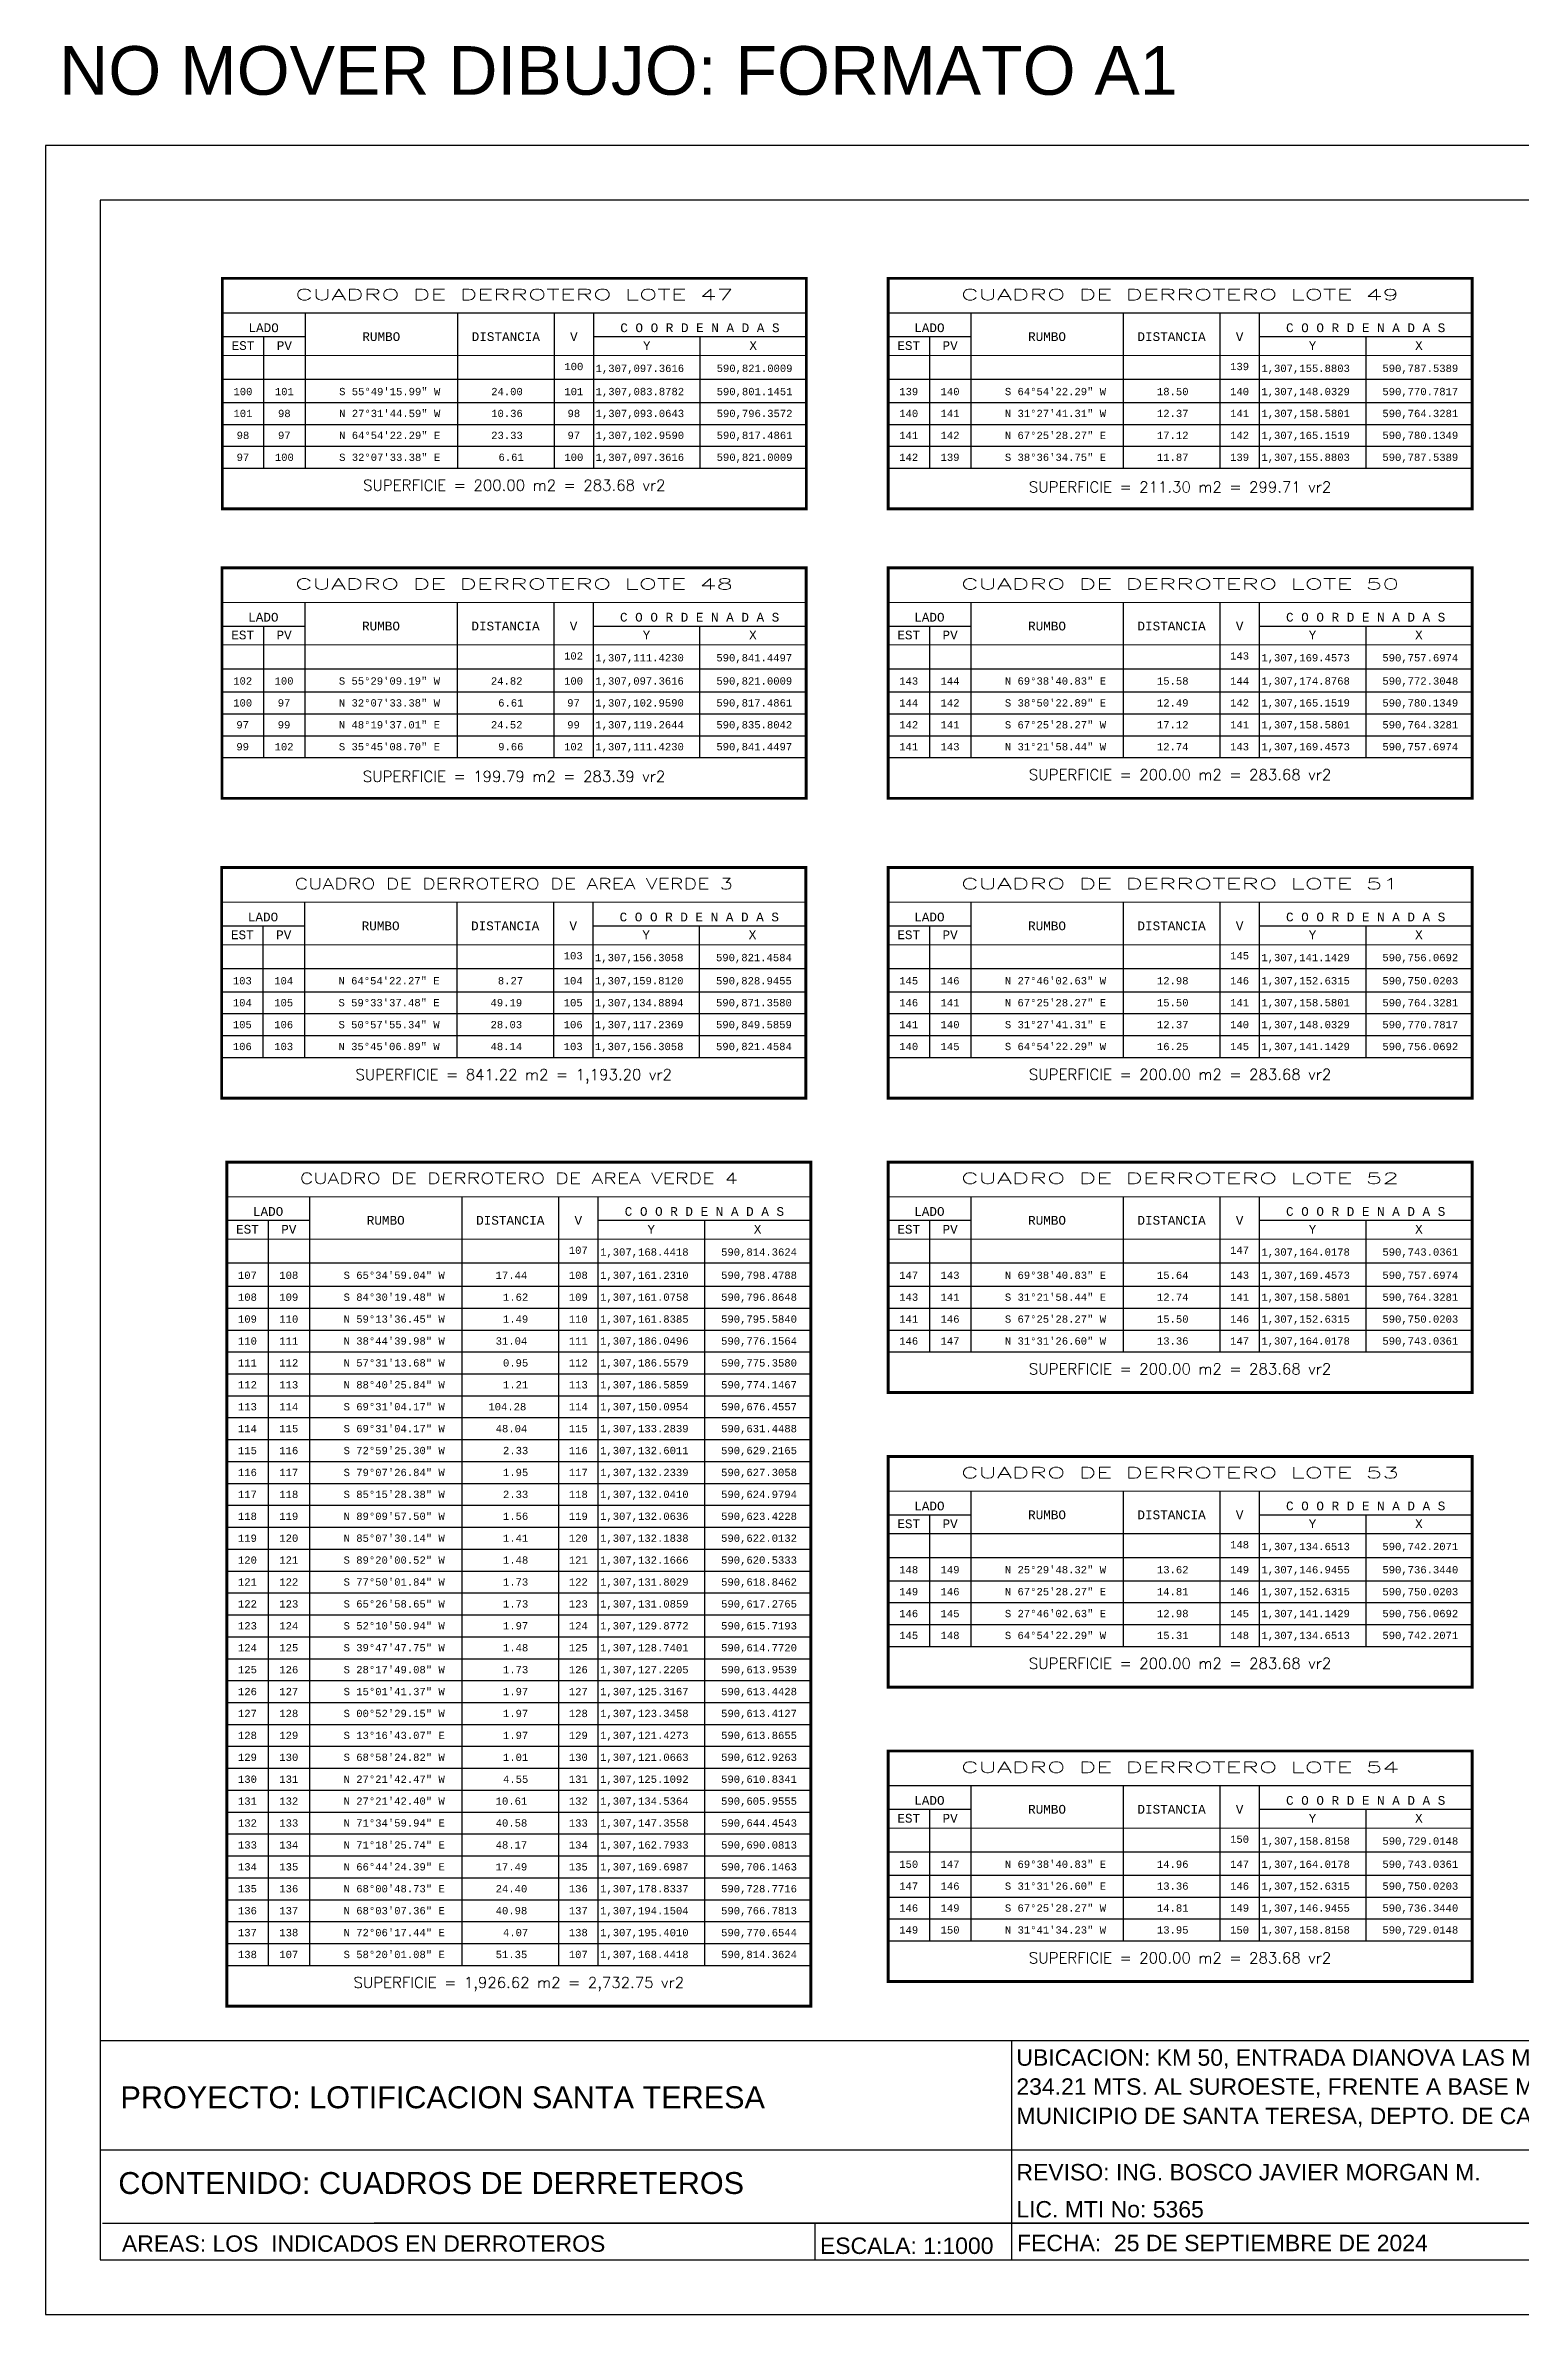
# Model space of a CAD drawing. Header units: millimetres. Extents: x 590482 to 595025, y 1306677 to 1308289.
# Drawn here: x 593247 to 593651, y 1306811 to 1307433 of the extents above; entities that cross this region are included whole.
import ezdxf
from ezdxf.enums import TextEntityAlignment as Align

# ---------------------------------------------------------------- set-up
doc = ezdxf.new("R2010")
doc.units = ezdxf.units.MM
for name, color, linetype in [('CAJETIN', 5, 'Continuous'), ('CIRCULO', 1, 'Continuous'), ('CVL_CUADCON', 1, 'Continuous'), ('CVL_CUADCON_LIN', 8, 'Continuous'), ('CVL_CUADCON_TIT', 1, 'Continuous'), ('CVL_CUADCON_TX', 2, 'Continuous'), ('poligono', 4, 'Continuous'), ('TEXTO 3', 2, 'Continuous')]:
    doc.layers.add(name, color=color, linetype=linetype)
doc.styles.add('HUECA1', font='hueca1.shx')
doc.styles.add('MONOTXT4', font='monotxt4.shx')
doc.styles.add('ROTULOS PI', font='arial.ttf', dxfattribs={"height": 3.5})

msp = doc.modelspace()

# ---------------------------------------------------------------- linework, layer by layer
msp.add_lwpolyline([(594087.613, 1307405.493), (593246.613, 1307405.493), (593246.613, 1306811.493), (594087.613, 1306811.493)], close=True)
at = {"layer": 'CAJETIN'}
msp.add_lwpolyline([(594072.613, 1307390.493), (593261.613, 1307390.493), (593261.613, 1306826.493), (594072.613, 1306826.493)], close=True, dxfattribs=at)
at = {"layer": 'CIRCULO'}
for p, q in [((593511.18, 1306856.493), (593261.613, 1306856.493)), ((593696.129, 1306856.493), (593511.18, 1306856.493)), ((593262.221, 1306836.493), (593718.902, 1306836.493)), ((593718.902, 1306836.493), (593336.678, 1306836.493)), ((593457.364, 1306836.493), (593457.364, 1306826.493))]:
    msp.add_line(p, q, dxfattribs=at)
at = {"layer": 'CVL_CUADCON', "color": 1, "linetype": 'Continuous', "const_width": 0.8, "flags": 128}
for points in [[(593295.061, 1307369.112), (593455.007, 1307369.112), (593455.007, 1307305.978), (593295.061, 1307305.978)], [(593477.378, 1307369.112), (593637.324, 1307369.112), (593637.324, 1307305.978), (593477.378, 1307305.978)], [(593294.983, 1307289.852), (593454.929, 1307289.852), (593454.929, 1307226.718), (593294.983, 1307226.718)], [(593477.378, 1307289.852), (593637.324, 1307289.852), (593637.324, 1307226.718), (593477.378, 1307226.718)], [(593294.885, 1307207.757), (593454.831, 1307207.757), (593454.831, 1307144.623), (593294.885, 1307144.623)], [(593477.378, 1307207.757), (593637.324, 1307207.757), (593637.324, 1307144.623), (593477.378, 1307144.623)], [(593296.285, 1307127.116), (593456.231, 1307127.116), (593456.231, 1306895.982), (593296.285, 1306895.982)], [(593477.378, 1307127.116), (593637.324, 1307127.116), (593637.324, 1307063.982), (593477.378, 1307063.982)], [(593477.378, 1307046.476), (593637.324, 1307046.476), (593637.324, 1306983.342), (593477.378, 1306983.342)], [(593477.378, 1306965.835), (593637.324, 1306965.835), (593637.324, 1306902.701), (593477.378, 1306902.701)]]:
    msp.add_lwpolyline(points, close=True, dxfattribs=at)
at = {"layer": 'CVL_CUADCON', "color": 1, "linetype": 'Continuous', "const_width": 0.3, "flags": 128}
for points in [[(593295.061, 1307359.614), (593455.007, 1307359.614)], [(593477.378, 1307359.614), (593637.324, 1307359.614)], [(593295.061, 1307347.978), (593455.007, 1307347.978)], [(593477.378, 1307347.978), (593637.324, 1307347.978)], [(593295.061, 1307317.112), (593455.007, 1307317.112)], [(593477.378, 1307317.112), (593637.324, 1307317.112)], [(593294.983, 1307280.354), (593454.929, 1307280.354)], [(593477.378, 1307280.354), (593637.324, 1307280.354)], [(593294.983, 1307268.718), (593454.929, 1307268.718)], [(593477.378, 1307268.718), (593637.324, 1307268.718)], [(593294.983, 1307237.852), (593454.929, 1307237.852)], [(593477.378, 1307237.852), (593637.324, 1307237.852)], [(593294.885, 1307198.259), (593454.831, 1307198.259)], [(593477.378, 1307198.259), (593637.324, 1307198.259)], [(593294.885, 1307186.623), (593454.831, 1307186.623)], [(593477.378, 1307186.623), (593637.324, 1307186.623)], [(593294.885, 1307155.757), (593454.831, 1307155.757)], [(593477.378, 1307155.757), (593637.324, 1307155.757)], [(593296.285, 1307117.618), (593456.231, 1307117.618)], [(593477.378, 1307117.618), (593637.324, 1307117.618)], [(593296.285, 1307105.982), (593456.231, 1307105.982)], [(593477.378, 1307105.982), (593637.324, 1307105.982)], [(593477.378, 1307075.116), (593637.324, 1307075.116)], [(593477.378, 1307036.978), (593637.324, 1307036.978)], [(593477.378, 1307025.342), (593637.324, 1307025.342)], [(593477.378, 1306994.476), (593637.324, 1306994.476)], [(593477.378, 1306956.337), (593637.324, 1306956.337)], [(593477.378, 1306944.701), (593637.324, 1306944.701)], [(593477.378, 1306913.835), (593637.324, 1306913.835)], [(593296.285, 1306907.116), (593456.231, 1306907.116)]]:
    msp.add_lwpolyline(points, dxfattribs=at)
at = {"layer": 'CVL_CUADCON_LIN', "color": 8, "linetype": 'Continuous'}
for p, q in [((593317.719, 1307359.614), (593317.719, 1307317.112)), ((593359.461, 1307359.614), (593359.461, 1307317.112)), ((593385.947, 1307359.614), (593385.947, 1307317.112)), ((593396.719, 1307359.614), (593396.719, 1307317.112)), ((593500.036, 1307359.614), (593500.036, 1307317.112)), ((593541.778, 1307359.614), (593541.778, 1307317.112)), ((593568.264, 1307359.614), (593568.264, 1307317.112)), ((593579.036, 1307359.614), (593579.036, 1307317.112)), ((593295.061, 1307353.158), (593317.719, 1307353.158)), ((593306.381, 1307353.158), (593306.381, 1307317.112)), ((593396.719, 1307353.158), (593455.007, 1307353.158)), ((593425.863, 1307353.158), (593425.863, 1307317.112)), ((593477.378, 1307353.158), (593500.036, 1307353.158)), ((593488.698, 1307353.158), (593488.698, 1307317.112)), ((593579.036, 1307353.158), (593637.324, 1307353.158)), ((593608.18, 1307353.158), (593608.18, 1307317.112)), ((593295.061, 1307341.468), (593455.007, 1307341.468)), ((593477.378, 1307341.468), (593637.324, 1307341.468)), ((593295.061, 1307335.112), (593455.007, 1307335.112)), ((593477.378, 1307335.112), (593637.324, 1307335.112)), ((593295.061, 1307329.112), (593455.007, 1307329.112)), ((593477.378, 1307329.112), (593637.324, 1307329.112)), ((593295.061, 1307323.112), (593455.007, 1307323.112)), ((593477.378, 1307323.112), (593637.324, 1307323.112)), ((593295.061, 1307317.112), (593455.007, 1307317.112)), ((593477.378, 1307317.112), (593637.324, 1307317.112)), ((593317.641, 1307280.354), (593317.641, 1307237.852)), ((593359.383, 1307280.354), (593359.383, 1307237.852)), ((593385.869, 1307280.354), (593385.869, 1307237.852)), ((593396.641, 1307280.354), (593396.641, 1307237.852)), ((593500.036, 1307280.354), (593500.036, 1307237.852)), ((593541.778, 1307280.354), (593541.778, 1307237.852)), ((593568.264, 1307280.354), (593568.264, 1307237.852)), ((593579.036, 1307280.354), (593579.036, 1307237.852)), ((593294.983, 1307273.898), (593317.641, 1307273.898)), ((593306.303, 1307273.898), (593306.303, 1307237.852)), ((593396.641, 1307273.898), (593454.929, 1307273.898)), ((593425.785, 1307273.898), (593425.785, 1307237.852)), ((593477.378, 1307273.898), (593500.036, 1307273.898)), ((593488.698, 1307273.898), (593488.698, 1307237.852)), ((593579.036, 1307273.898), (593637.324, 1307273.898)), ((593608.18, 1307273.898), (593608.18, 1307237.852)), ((593294.983, 1307262.208), (593454.929, 1307262.208)), ((593477.378, 1307262.208), (593637.324, 1307262.208)), ((593294.983, 1307255.852), (593454.929, 1307255.852)), ((593477.378, 1307255.852), (593637.324, 1307255.852)), ((593294.983, 1307249.852), (593454.929, 1307249.852)), ((593477.378, 1307249.852), (593637.324, 1307249.852)), ((593294.983, 1307243.852), (593454.929, 1307243.852)), ((593477.378, 1307243.852), (593637.324, 1307243.852)), ((593294.983, 1307237.852), (593454.929, 1307237.852)), ((593477.378, 1307237.852), (593637.324, 1307237.852)), ((593317.543, 1307198.259), (593317.543, 1307155.757)), ((593359.285, 1307198.259), (593359.285, 1307155.757)), ((593385.771, 1307198.259), (593385.771, 1307155.757)), ((593396.543, 1307198.259), (593396.543, 1307155.757)), ((593500.036, 1307198.259), (593500.036, 1307155.757)), ((593541.778, 1307198.259), (593541.778, 1307155.757)), ((593568.264, 1307198.259), (593568.264, 1307155.757)), ((593579.036, 1307198.259), (593579.036, 1307155.757)), ((593294.885, 1307191.803), (593317.543, 1307191.803)), ((593306.205, 1307191.803), (593306.205, 1307155.757)), ((593396.543, 1307191.803), (593454.831, 1307191.803)), ((593425.687, 1307191.803), (593425.687, 1307155.757)), ((593477.378, 1307191.803), (593500.036, 1307191.803)), ((593488.698, 1307191.803), (593488.698, 1307155.757)), ((593579.036, 1307191.803), (593637.324, 1307191.803)), ((593608.18, 1307191.803), (593608.18, 1307155.757)), ((593294.885, 1307180.113), (593454.831, 1307180.113)), ((593477.378, 1307180.113), (593637.324, 1307180.113)), ((593294.885, 1307173.757), (593454.831, 1307173.757)), ((593477.378, 1307173.757), (593637.324, 1307173.757)), ((593294.885, 1307167.757), (593454.831, 1307167.757)), ((593477.378, 1307167.757), (593637.324, 1307167.757)), ((593294.885, 1307161.757), (593454.831, 1307161.757)), ((593477.378, 1307161.757), (593637.324, 1307161.757)), ((593294.885, 1307155.757), (593454.831, 1307155.757)), ((593477.378, 1307155.757), (593637.324, 1307155.757)), ((593318.943, 1307117.618), (593318.943, 1306907.116)), ((593360.685, 1307117.618), (593360.685, 1306907.116)), ((593387.171, 1307117.618), (593387.171, 1306907.116)), ((593397.943, 1307117.618), (593397.943, 1306907.116)), ((593500.036, 1307117.618), (593500.036, 1307075.116)), ((593541.778, 1307117.618), (593541.778, 1307075.116)), ((593568.264, 1307117.618), (593568.264, 1307075.116)), ((593579.036, 1307117.618), (593579.036, 1307075.116)), ((593296.285, 1307111.162), (593318.943, 1307111.162)), ((593307.605, 1307111.162), (593307.605, 1306907.116)), ((593397.943, 1307111.162), (593456.231, 1307111.162)), ((593427.087, 1307111.162), (593427.087, 1306907.116)), ((593477.378, 1307111.162), (593500.036, 1307111.162)), ((593488.698, 1307111.162), (593488.698, 1307075.116)), ((593579.036, 1307111.162), (593637.324, 1307111.162)), ((593608.18, 1307111.162), (593608.18, 1307075.116)), ((593296.285, 1307099.472), (593456.231, 1307099.472)), ((593477.378, 1307099.472), (593637.324, 1307099.472)), ((593296.285, 1307093.116), (593456.231, 1307093.116)), ((593477.378, 1307093.116), (593637.324, 1307093.116)), ((593296.285, 1307087.116), (593456.231, 1307087.116)), ((593477.378, 1307087.116), (593637.324, 1307087.116)), ((593296.285, 1307081.116), (593456.231, 1307081.116)), ((593477.378, 1307081.116), (593637.324, 1307081.116)), ((593296.285, 1307075.116), (593456.231, 1307075.116)), ((593477.378, 1307075.116), (593637.324, 1307075.116)), ((593296.285, 1307069.116), (593456.231, 1307069.116)), ((593296.285, 1307063.116), (593456.231, 1307063.116)), ((593296.285, 1307057.116), (593456.231, 1307057.116)), ((593296.285, 1307051.116), (593456.231, 1307051.116)), ((593296.285, 1307045.116), (593456.231, 1307045.116)), ((593296.285, 1307039.116), (593456.231, 1307039.116)), ((593296.285, 1307033.116), (593456.231, 1307033.116)), ((593500.036, 1307036.978), (593500.036, 1306994.476)), ((593541.778, 1307036.978), (593541.778, 1306994.476)), ((593568.264, 1307036.978), (593568.264, 1306994.476)), ((593579.036, 1307036.978), (593579.036, 1306994.476)), ((593296.285, 1307027.116), (593456.231, 1307027.116)), ((593477.378, 1307030.522), (593500.036, 1307030.522)), ((593488.698, 1307030.522), (593488.698, 1306994.476)), ((593579.036, 1307030.522), (593637.324, 1307030.522)), ((593608.18, 1307030.522), (593608.18, 1306994.476)), ((593296.285, 1307021.116), (593456.231, 1307021.116)), ((593296.285, 1307015.116), (593456.231, 1307015.116)), ((593477.378, 1307018.832), (593637.324, 1307018.832)), ((593296.285, 1307009.116), (593456.231, 1307009.116)), ((593477.378, 1307012.476), (593637.324, 1307012.476)), ((593296.285, 1307003.116), (593456.231, 1307003.116)), ((593477.378, 1307006.476), (593637.324, 1307006.476)), ((593296.285, 1306997.116), (593456.231, 1306997.116)), ((593477.378, 1307000.476), (593637.324, 1307000.476)), ((593296.285, 1306991.116), (593456.231, 1306991.116)), ((593477.378, 1306994.476), (593637.324, 1306994.476)), ((593296.285, 1306985.116), (593456.231, 1306985.116)), ((593296.285, 1306979.116), (593456.231, 1306979.116)), ((593296.285, 1306973.116), (593456.231, 1306973.116)), ((593296.285, 1306967.116), (593456.231, 1306967.116)), ((593296.285, 1306961.116), (593456.231, 1306961.116)), ((593296.285, 1306955.116), (593456.231, 1306955.116)), ((593500.036, 1306956.337), (593500.036, 1306913.835)), ((593541.778, 1306956.337), (593541.778, 1306913.835)), ((593568.264, 1306956.337), (593568.264, 1306913.835)), ((593579.036, 1306956.337), (593579.036, 1306913.835)), ((593296.285, 1306949.116), (593456.231, 1306949.116)), ((593477.378, 1306949.881), (593500.036, 1306949.881)), ((593488.698, 1306949.881), (593488.698, 1306913.835)), ((593579.036, 1306949.881), (593637.324, 1306949.881)), ((593608.18, 1306949.881), (593608.18, 1306913.835)), ((593296.285, 1306943.116), (593456.231, 1306943.116)), ((593296.285, 1306937.116), (593456.231, 1306937.116)), ((593477.378, 1306938.191), (593637.324, 1306938.191)), ((593296.285, 1306931.116), (593456.231, 1306931.116)), ((593477.378, 1306931.835), (593637.324, 1306931.835)), ((593296.285, 1306925.116), (593456.231, 1306925.116)), ((593477.378, 1306925.835), (593637.324, 1306925.835)), ((593296.285, 1306919.116), (593456.231, 1306919.116)), ((593477.378, 1306919.835), (593637.324, 1306919.835)), ((593296.285, 1306913.116), (593456.231, 1306913.116)), ((593477.378, 1306913.835), (593637.324, 1306913.835)), ((593296.285, 1306907.116), (593456.231, 1306907.116))]:
    msp.add_line(p, q, dxfattribs=at)
at = {"layer": 'poligono'}
for p, q in [((593828.647, 1306886.493), (593261.613, 1306886.493)), ((593511.18, 1306886.493), (593511.18, 1306826.493))]:
    msp.add_line(p, q, dxfattribs=at)

# ---------------------------------------------------------------- texts
at = {"style": 'ROTULOS PI'}
msp.add_text('NO MOVER DIBUJO: FORMATO A1', height=13.33333, dxfattribs=at).set_placement((593250.391, 1307419.373))
at = {"layer": 'CVL_CUADCON_TIT', "color": 1, "style": 'HUECA1'}
for s, width, p, p2 in [('CUADRO DE DERROTERO LOTE 47', 1.458033, (593315.061, 1307363.172), (593435.007, 1307363.172)), ('CUADRO DE DERROTERO LOTE 49', 1.460077, (593497.378, 1307363.172), (593617.324, 1307363.172)), ('CUADRO DE DERROTERO LOTE 48', 1.456204, (593314.983, 1307283.912), (593434.929, 1307283.912)), ('CUADRO DE DERROTERO LOTE 50', 1.453559, (593497.378, 1307283.912), (593617.324, 1307283.912)), ('CUADRO DE DERROTERO DE AREA VERDE 3', 1.134728, (593314.885, 1307201.817), (593434.831, 1307201.817)), ('CUADRO DE DERROTERO LOTE 51', 1.486838, (593497.378, 1307201.817), (593617.324, 1307201.817)), ('CUADRO DE DERROTERO DE AREA VERDE 4', 1.132735, (593316.285, 1307121.176), (593436.231, 1307121.176)), ('CUADRO DE DERROTERO LOTE 52', 1.461643, (593497.378, 1307121.176), (593617.324, 1307121.176)), ('CUADRO DE DERROTERO LOTE 53', 1.463009, (593497.378, 1307040.536), (593617.324, 1307040.536)), ('CUADRO DE DERROTERO LOTE 54', 1.459697, (593497.378, 1306959.895), (593617.324, 1306959.895))]:
    msp.add_text(s, height=3, dxfattribs=dict(at, width=width)).set_placement(p, p2, align=Align.FIT)
at = {"layer": 'CVL_CUADCON_TIT', "color": 1, "style": 'MONOTXT4'}
for s, p in [('LADO', (593306.381, 1307354.376)), ('C O O R D E N A D A S', (593425.861, 1307354.376)), ('LADO', (593488.698, 1307354.376)), ('C O O R D E N A D A S', (593608.178, 1307354.376)), ('EST', (593300.721, 1307349.504)), ('PV', (593312.061, 1307349.504)), ('Y', (593411.301, 1307349.504)), ('X', (593440.441, 1307349.504)), ('EST', (593483.038, 1307349.504)), ('PV', (593494.378, 1307349.504)), ('Y', (593593.618, 1307349.504)), ('X', (593622.758, 1307349.504)), ('LADO', (593306.303, 1307275.116)), ('C O O R D E N A D A S', (593425.783, 1307275.116)), ('LADO', (593488.698, 1307275.116)), ('C O O R D E N A D A S', (593608.178, 1307275.116)), ('EST', (593300.643, 1307270.244)), ('PV', (593311.983, 1307270.244)), ('Y', (593411.223, 1307270.244)), ('X', (593440.363, 1307270.244)), ('EST', (593483.038, 1307270.244)), ('PV', (593494.378, 1307270.244)), ('Y', (593593.618, 1307270.244)), ('X', (593622.758, 1307270.244)), ('LADO', (593306.205, 1307193.021)), ('C O O R D E N A D A S', (593425.685, 1307193.021)), ('LADO', (593488.698, 1307193.021)), ('C O O R D E N A D A S', (593608.178, 1307193.021)), ('EST', (593300.545, 1307188.149)), ('PV', (593311.885, 1307188.149)), ('Y', (593411.125, 1307188.149)), ('X', (593440.265, 1307188.149)), ('EST', (593483.038, 1307188.149)), ('PV', (593494.378, 1307188.149)), ('Y', (593593.618, 1307188.149)), ('X', (593622.758, 1307188.149)), ('LADO', (593307.605, 1307112.38)), ('C O O R D E N A D A S', (593427.085, 1307112.38)), ('LADO', (593488.698, 1307112.38)), ('C O O R D E N A D A S', (593608.178, 1307112.38)), ('EST', (593301.945, 1307107.508)), ('PV', (593313.285, 1307107.508)), ('Y', (593412.525, 1307107.508)), ('X', (593441.665, 1307107.508)), ('EST', (593483.038, 1307107.508)), ('PV', (593494.378, 1307107.508)), ('Y', (593593.618, 1307107.508)), ('X', (593622.758, 1307107.508)), ('LADO', (593488.698, 1307031.74)), ('C O O R D E N A D A S', (593608.178, 1307031.74)), ('EST', (593483.038, 1307026.868)), ('PV', (593494.378, 1307026.868)), ('Y', (593593.618, 1307026.868)), ('X', (593622.758, 1307026.868)), ('LADO', (593488.698, 1306951.099)), ('C O O R D E N A D A S', (593608.178, 1306951.099)), ('EST', (593483.038, 1306946.227)), ('PV', (593494.378, 1306946.227)), ('Y', (593593.618, 1306946.227)), ('X', (593622.758, 1306946.227))]:
    msp.add_text(s, height=2.4, dxfattribs=at).set_placement(p, align=Align.CENTER)
at = {"layer": 'CVL_CUADCON_TIT', "color": 1}
for s, height, style, p in [('RUMBO', 2.4, 'MONOTXT4', (593338.601, 1307353.152)), ('DISTANCIA', 2.4, 'MONOTXT4', (593372.701, 1307353.152)), ('V', 2.4, 'MONOTXT4', (593391.341, 1307353.152)), ('RUMBO', 2.4, 'MONOTXT4', (593520.918, 1307353.152)), ('DISTANCIA', 2.4, 'MONOTXT4', (593555.018, 1307353.152)), ('V', 2.4, 'MONOTXT4', (593573.658, 1307353.152)), ('SUPERFICIE = 200.00 m2 = 283.68 vr2', 3, 'HUECA1', (593375.034, 1307312.451)), ('SUPERFICIE = 211.30 m2 = 299.71 vr2', 3, 'HUECA1', (593557.351, 1307311.978)), ('RUMBO', 2.4, 'MONOTXT4', (593338.523, 1307273.892)), ('DISTANCIA', 2.4, 'MONOTXT4', (593372.623, 1307273.892)), ('V', 2.4, 'MONOTXT4', (593391.263, 1307273.892)), ('RUMBO', 2.4, 'MONOTXT4', (593520.918, 1307273.892)), ('DISTANCIA', 2.4, 'MONOTXT4', (593555.018, 1307273.892)), ('V', 2.4, 'MONOTXT4', (593573.658, 1307273.892)), ('SUPERFICIE = 199.79 m2 = 283.39 vr2', 3, 'HUECA1', (593374.956, 1307232.718)), ('SUPERFICIE = 200.00 m2 = 283.68 vr2', 3, 'HUECA1', (593557.351, 1307233.191)), ('RUMBO', 2.4, 'MONOTXT4', (593338.425, 1307191.797)), ('DISTANCIA', 2.4, 'MONOTXT4', (593372.525, 1307191.797)), ('V', 2.4, 'MONOTXT4', (593391.165, 1307191.797)), ('RUMBO', 2.4, 'MONOTXT4', (593520.918, 1307191.797)), ('DISTANCIA', 2.4, 'MONOTXT4', (593555.018, 1307191.797)), ('V', 2.4, 'MONOTXT4', (593573.658, 1307191.797)), ('SUPERFICIE = 841.22 m2 = 1,193.20 vr2', 3, 'HUECA1', (593374.858, 1307150.623)), ('SUPERFICIE = 200.00 m2 = 283.68 vr2', 3, 'HUECA1', (593557.351, 1307151.096)), ('RUMBO', 2.4, 'MONOTXT4', (593339.825, 1307111.156)), ('DISTANCIA', 2.4, 'MONOTXT4', (593373.925, 1307111.156)), ('V', 2.4, 'MONOTXT4', (593392.565, 1307111.156)), ('RUMBO', 2.4, 'MONOTXT4', (593520.918, 1307111.156)), ('DISTANCIA', 2.4, 'MONOTXT4', (593555.018, 1307111.156)), ('V', 2.4, 'MONOTXT4', (593573.658, 1307111.156)), ('SUPERFICIE = 200.00 m2 = 283.68 vr2', 3, 'HUECA1', (593557.351, 1307070.455)), ('RUMBO', 2.4, 'MONOTXT4', (593520.918, 1307030.516)), ('DISTANCIA', 2.4, 'MONOTXT4', (593555.018, 1307030.516)), ('V', 2.4, 'MONOTXT4', (593573.658, 1307030.516)), ('SUPERFICIE = 200.00 m2 = 283.68 vr2', 3, 'HUECA1', (593557.351, 1306989.815)), ('RUMBO', 2.4, 'MONOTXT4', (593520.918, 1306949.875)), ('DISTANCIA', 2.4, 'MONOTXT4', (593555.018, 1306949.875)), ('V', 2.4, 'MONOTXT4', (593573.658, 1306949.875)), ('SUPERFICIE = 200.00 m2 = 283.68 vr2', 3, 'HUECA1', (593557.351, 1306909.174)), ('SUPERFICIE = 1,926.62 m2 = 2,732.75 vr2', 3, 'HUECA1', (593376.258, 1306901.982))]:
    msp.add_text(s, height=height, dxfattribs=dict(at, style=style)).set_placement(p, align=Align.MIDDLE)
at = {"layer": 'CVL_CUADCON_TX', "color": 2, "style": 'MONOTXT4'}
for s, p in [('100', (593391.333, 1307343.968)), ('139', (593573.65, 1307343.968)), ('100', (593300.721, 1307337.112)), ('101', (593312.05, 1307337.112)), ('101', (593391.333, 1307337.112)), ('139', (593483.038, 1307337.112)), ('140', (593494.367, 1307337.112)), ('140', (593573.65, 1307337.112)), ('101', (593300.721, 1307331.112)), ('98', (593312.05, 1307331.112)), ('98', (593391.333, 1307331.112)), ('140', (593483.038, 1307331.112)), ('141', (593494.367, 1307331.112)), ('141', (593573.65, 1307331.112)), ('98', (593300.721, 1307325.112)), ('97', (593312.05, 1307325.112)), ('97', (593391.333, 1307325.112)), ('141', (593483.038, 1307325.112)), ('142', (593494.367, 1307325.112)), ('142', (593573.65, 1307325.112)), ('97', (593300.721, 1307319.112)), ('100', (593312.05, 1307319.112)), ('100', (593391.333, 1307319.112)), ('142', (593483.038, 1307319.112)), ('139', (593494.367, 1307319.112)), ('139', (593573.65, 1307319.112)), ('102', (593391.255, 1307264.708)), ('143', (593573.65, 1307264.708)), ('102', (593300.643, 1307257.852)), ('100', (593311.972, 1307257.852)), ('100', (593391.255, 1307257.852)), ('143', (593483.038, 1307257.852)), ('144', (593494.367, 1307257.852)), ('144', (593573.65, 1307257.852)), ('100', (593300.643, 1307251.852)), ('97', (593311.972, 1307251.852)), ('97', (593391.255, 1307251.852)), ('144', (593483.038, 1307251.852)), ('142', (593494.367, 1307251.852)), ('142', (593573.65, 1307251.852)), ('97', (593300.643, 1307245.852)), ('99', (593311.972, 1307245.852)), ('99', (593391.255, 1307245.852)), ('142', (593483.038, 1307245.852)), ('141', (593494.367, 1307245.852)), ('141', (593573.65, 1307245.852)), ('99', (593300.643, 1307239.852)), ('102', (593311.972, 1307239.852)), ('102', (593391.255, 1307239.852)), ('141', (593483.038, 1307239.852)), ('143', (593494.367, 1307239.852)), ('143', (593573.65, 1307239.852)), ('103', (593391.157, 1307182.613)), ('145', (593573.65, 1307182.613)), ('103', (593300.545, 1307175.757)), ('104', (593311.874, 1307175.757)), ('104', (593391.157, 1307175.757)), ('145', (593483.038, 1307175.757)), ('146', (593494.367, 1307175.757)), ('146', (593573.65, 1307175.757)), ('104', (593300.545, 1307169.757)), ('105', (593311.874, 1307169.757)), ('105', (593391.157, 1307169.757)), ('146', (593483.038, 1307169.757)), ('141', (593494.367, 1307169.757)), ('141', (593573.65, 1307169.757)), ('105', (593300.545, 1307163.757)), ('106', (593311.874, 1307163.757)), ('106', (593391.157, 1307163.757)), ('141', (593483.038, 1307163.757)), ('140', (593494.367, 1307163.757)), ('140', (593573.65, 1307163.757)), ('106', (593300.545, 1307157.757)), ('103', (593311.874, 1307157.757)), ('103', (593391.157, 1307157.757)), ('140', (593483.038, 1307157.757)), ('145', (593494.367, 1307157.757)), ('145', (593573.65, 1307157.757)), ('107', (593392.557, 1307101.972)), ('147', (593573.65, 1307101.972)), ('107', (593301.945, 1307095.116)), ('108', (593313.274, 1307095.116)), ('108', (593392.557, 1307095.116)), ('147', (593483.038, 1307095.116)), ('143', (593494.367, 1307095.116)), ('143', (593573.65, 1307095.116)), ('108', (593301.945, 1307089.116)), ('109', (593313.274, 1307089.116)), ('109', (593392.557, 1307089.116)), ('143', (593483.038, 1307089.116)), ('141', (593494.367, 1307089.116)), ('141', (593573.65, 1307089.116)), ('109', (593301.945, 1307083.116)), ('110', (593313.274, 1307083.116)), ('110', (593392.557, 1307083.116)), ('141', (593483.038, 1307083.116)), ('146', (593494.367, 1307083.116)), ('146', (593573.65, 1307083.116)), ('110', (593301.945, 1307077.116)), ('111', (593313.274, 1307077.116)), ('111', (593392.557, 1307077.116)), ('146', (593483.038, 1307077.116)), ('147', (593494.367, 1307077.116)), ('147', (593573.65, 1307077.116)), ('111', (593301.945, 1307071.116)), ('112', (593313.274, 1307071.116)), ('112', (593392.557, 1307071.116)), ('112', (593301.945, 1307065.116)), ('113', (593313.274, 1307065.116)), ('113', (593392.557, 1307065.116)), ('113', (593301.945, 1307059.116)), ('114', (593313.274, 1307059.116)), ('114', (593392.557, 1307059.116)), ('114', (593301.945, 1307053.116)), ('115', (593313.274, 1307053.116)), ('115', (593392.557, 1307053.116)), ('115', (593301.945, 1307047.116)), ('116', (593313.274, 1307047.116)), ('116', (593392.557, 1307047.116)), ('116', (593301.945, 1307041.116)), ('117', (593313.274, 1307041.116)), ('117', (593392.557, 1307041.116)), ('117', (593301.945, 1307035.116)), ('118', (593313.274, 1307035.116)), ('118', (593392.557, 1307035.116)), ('118', (593301.945, 1307029.116)), ('119', (593313.274, 1307029.116)), ('119', (593392.557, 1307029.116)), ('119', (593301.945, 1307023.116)), ('120', (593313.274, 1307023.116)), ('120', (593392.557, 1307023.116)), ('148', (593573.65, 1307021.332)), ('120', (593301.945, 1307017.116)), ('121', (593313.274, 1307017.116)), ('121', (593392.557, 1307017.116)), ('148', (593483.038, 1307014.476)), ('149', (593494.367, 1307014.476)), ('149', (593573.65, 1307014.476)), ('121', (593301.945, 1307011.116)), ('122', (593313.274, 1307011.116)), ('122', (593392.557, 1307011.116)), ('149', (593483.038, 1307008.476)), ('146', (593494.367, 1307008.476)), ('146', (593573.65, 1307008.476)), ('122', (593301.945, 1307005.116)), ('123', (593313.274, 1307005.116)), ('123', (593392.557, 1307005.116)), ('146', (593483.038, 1307002.476)), ('145', (593494.367, 1307002.476)), ('145', (593573.65, 1307002.476)), ('123', (593301.945, 1306999.116)), ('124', (593313.274, 1306999.116)), ('124', (593392.557, 1306999.116)), ('145', (593483.038, 1306996.476)), ('148', (593494.367, 1306996.476)), ('148', (593573.65, 1306996.476)), ('124', (593301.945, 1306993.116)), ('125', (593313.274, 1306993.116)), ('125', (593392.557, 1306993.116)), ('125', (593301.945, 1306987.116)), ('126', (593313.274, 1306987.116)), ('126', (593392.557, 1306987.116)), ('126', (593301.945, 1306981.116)), ('127', (593301.945, 1306975.116)), ('127', (593313.274, 1306981.116)), ('128', (593313.274, 1306975.116)), ('127', (593392.557, 1306981.116)), ('128', (593392.557, 1306975.116)), ('128', (593301.945, 1306969.116)), ('129', (593313.274, 1306969.116)), ('129', (593392.557, 1306969.116)), ('129', (593301.945, 1306963.116)), ('130', (593313.274, 1306963.116)), ('130', (593392.557, 1306963.116)), ('130', (593301.945, 1306957.116)), ('131', (593313.274, 1306957.116)), ('131', (593392.557, 1306957.116)), ('131', (593301.945, 1306951.116)), ('132', (593313.274, 1306951.116)), ('132', (593392.557, 1306951.116)), ('132', (593301.945, 1306945.116)), ('133', (593313.274, 1306945.116)), ('133', (593392.557, 1306945.116)), ('133', (593301.945, 1306939.116)), ('134', (593313.274, 1306939.116)), ('134', (593392.557, 1306939.116)), ('150', (593573.65, 1306940.691)), ('134', (593301.945, 1306933.116)), ('135', (593313.274, 1306933.116)), ('135', (593392.557, 1306933.116)), ('150', (593483.038, 1306933.835)), ('147', (593494.367, 1306933.835)), ('147', (593573.65, 1306933.835)), ('135', (593301.945, 1306927.116)), ('136', (593313.274, 1306927.116)), ('136', (593392.557, 1306927.116)), ('147', (593483.038, 1306927.835)), ('146', (593494.367, 1306927.835)), ('146', (593573.65, 1306927.835)), ('136', (593301.945, 1306921.116)), ('137', (593313.274, 1306921.116)), ('137', (593392.557, 1306921.116)), ('146', (593483.038, 1306921.835)), ('149', (593494.367, 1306921.835)), ('149', (593573.65, 1306921.835)), ('137', (593301.945, 1306915.116)), ('138', (593313.274, 1306915.116)), ('138', (593392.557, 1306915.116)), ('149', (593483.038, 1306915.835)), ('150', (593494.367, 1306915.835)), ('150', (593573.65, 1306915.835)), ('138', (593301.945, 1306909.116)), ('107', (593313.274, 1306909.116)), ('107', (593392.557, 1306909.116))]:
    msp.add_text(s, height=2, dxfattribs=at).set_placement(p, align=Align.CENTER)
for s, p in [('1,307,097.3616', (593397.301, 1307343.468)), ('590,821.0009', (593430.441, 1307343.468)), ('1,307,155.8803', (593579.618, 1307343.468)), ('590,787.5389', (593612.758, 1307343.468)), ('S 55%%d49\'15.99" W', (593327.061, 1307337.112)), ('24.00', (593368.701, 1307337.112)), ('1,307,083.8782', (593397.301, 1307337.112)), ('590,801.1451', (593430.441, 1307337.112)), ('S 64%%d54\'22.29" W', (593509.378, 1307337.112)), ('18.50', (593551.018, 1307337.112)), ('1,307,148.0329', (593579.618, 1307337.112)), ('590,770.7817', (593612.758, 1307337.112)), ('N 27%%d31\'44.59" W', (593327.061, 1307331.112)), ('10.36', (593368.701, 1307331.112)), ('1,307,093.0643', (593397.301, 1307331.112)), ('590,796.3572', (593430.441, 1307331.112)), ('N 31%%d27\'41.31" W', (593509.378, 1307331.112)), ('12.37', (593551.018, 1307331.112)), ('1,307,158.5801', (593579.618, 1307331.112)), ('590,764.3281', (593612.758, 1307331.112)), ('N 64%%d54\'22.29" E', (593327.061, 1307325.112)), ('23.33', (593368.701, 1307325.112)), ('1,307,102.9590', (593397.301, 1307325.112)), ('590,817.4861', (593430.441, 1307325.112)), ('N 67%%d25\'28.27" E', (593509.378, 1307325.112)), ('17.12', (593551.018, 1307325.112)), ('1,307,165.1519', (593579.618, 1307325.112)), ('590,780.1349', (593612.758, 1307325.112)), ('S 32%%d07\'33.38" E', (593327.061, 1307319.112)), ('6.61', (593370.701, 1307319.112)), ('1,307,097.3616', (593397.301, 1307319.112)), ('590,821.0009', (593430.441, 1307319.112)), ('S 38%%d36\'34.75" E', (593509.378, 1307319.112)), ('11.87', (593551.018, 1307319.112)), ('1,307,155.8803', (593579.618, 1307319.112)), ('590,787.5389', (593612.758, 1307319.112)), ('1,307,111.4230', (593397.223, 1307264.208)), ('590,841.4497', (593430.363, 1307264.208)), ('1,307,169.4573', (593579.618, 1307264.208)), ('590,757.6974', (593612.758, 1307264.208)), ('S 55%%d29\'09.19" W', (593326.983, 1307257.852)), ('24.82', (593368.623, 1307257.852)), ('1,307,097.3616', (593397.223, 1307257.852)), ('590,821.0009', (593430.363, 1307257.852)), ('N 69%%d38\'40.83" E', (593509.378, 1307257.852)), ('15.58', (593551.018, 1307257.852)), ('1,307,174.8768', (593579.618, 1307257.852)), ('590,772.3048', (593612.758, 1307257.852)), ('N 32%%d07\'33.38" W', (593326.983, 1307251.852)), ('6.61', (593370.623, 1307251.852)), ('1,307,102.9590', (593397.223, 1307251.852)), ('590,817.4861', (593430.363, 1307251.852)), ('S 38%%d50\'22.89" E', (593509.378, 1307251.852)), ('12.49', (593551.018, 1307251.852)), ('1,307,165.1519', (593579.618, 1307251.852)), ('590,780.1349', (593612.758, 1307251.852)), ('N 48%%d19\'37.01" E', (593326.983, 1307245.852)), ('24.52', (593368.623, 1307245.852)), ('1,307,119.2644', (593397.223, 1307245.852)), ('590,835.8042', (593430.363, 1307245.852)), ('S 67%%d25\'28.27" W', (593509.378, 1307245.852)), ('17.12', (593551.018, 1307245.852)), ('1,307,158.5801', (593579.618, 1307245.852)), ('590,764.3281', (593612.758, 1307245.852)), ('S 35%%d45\'08.70" E', (593326.983, 1307239.852)), ('9.66', (593370.623, 1307239.852)), ('1,307,111.4230', (593397.223, 1307239.852)), ('590,841.4497', (593430.363, 1307239.852)), ('N 31%%d21\'58.44" W', (593509.378, 1307239.852)), ('12.74', (593551.018, 1307239.852)), ('1,307,169.4573', (593579.618, 1307239.852)), ('590,757.6974', (593612.758, 1307239.852)), ('1,307,156.3058', (593397.125, 1307182.113)), ('590,821.4584', (593430.265, 1307182.113)), ('1,307,141.1429', (593579.618, 1307182.113)), ('590,756.0692', (593612.758, 1307182.113)), ('N 64%%d54\'22.27" E', (593326.885, 1307175.757)), ('8.27', (593370.525, 1307175.757)), ('1,307,159.8120', (593397.125, 1307175.757)), ('590,828.9455', (593430.265, 1307175.757)), ('N 27%%d46\'02.63" W', (593509.378, 1307175.757)), ('12.98', (593551.018, 1307175.757)), ('1,307,152.6315', (593579.618, 1307175.757)), ('590,750.0203', (593612.758, 1307175.757)), ('S 59%%d33\'37.48" E', (593326.885, 1307169.757)), ('49.19', (593368.525, 1307169.757)), ('1,307,134.8894', (593397.125, 1307169.757)), ('590,871.3580', (593430.265, 1307169.757)), ('N 67%%d25\'28.27" E', (593509.378, 1307169.757)), ('15.50', (593551.018, 1307169.757)), ('1,307,158.5801', (593579.618, 1307169.757)), ('590,764.3281', (593612.758, 1307169.757)), ('S 50%%d57\'55.34" W', (593326.885, 1307163.757)), ('28.03', (593368.525, 1307163.757)), ('1,307,117.2369', (593397.125, 1307163.757)), ('590,849.5859', (593430.265, 1307163.757)), ('S 31%%d27\'41.31" E', (593509.378, 1307163.757)), ('12.37', (593551.018, 1307163.757)), ('1,307,148.0329', (593579.618, 1307163.757)), ('590,770.7817', (593612.758, 1307163.757)), ('N 35%%d45\'06.89" W', (593326.885, 1307157.757)), ('48.14', (593368.525, 1307157.757)), ('1,307,156.3058', (593397.125, 1307157.757)), ('590,821.4584', (593430.265, 1307157.757)), ('S 64%%d54\'22.29" W', (593509.378, 1307157.757)), ('16.25', (593551.018, 1307157.757)), ('1,307,141.1429', (593579.618, 1307157.757)), ('590,756.0692', (593612.758, 1307157.757)), ('1,307,168.4418', (593398.525, 1307101.472)), ('590,814.3624', (593431.665, 1307101.472)), ('1,307,164.0178', (593579.618, 1307101.472)), ('590,743.0361', (593612.758, 1307101.472)), ('S 65%%d34\'59.04" W', (593328.285, 1307095.116)), ('17.44', (593369.925, 1307095.116)), ('1,307,161.2310', (593398.525, 1307095.116)), ('590,798.4788', (593431.665, 1307095.116)), ('N 69%%d38\'40.83" E', (593509.378, 1307095.116)), ('15.64', (593551.018, 1307095.116)), ('1,307,169.4573', (593579.618, 1307095.116)), ('590,757.6974', (593612.758, 1307095.116)), ('S 84%%d30\'19.48" W', (593328.285, 1307089.116)), ('1.62', (593371.925, 1307089.116)), ('1,307,161.0758', (593398.525, 1307089.116)), ('590,796.8648', (593431.665, 1307089.116)), ('S 31%%d21\'58.44" E', (593509.378, 1307089.116)), ('12.74', (593551.018, 1307089.116)), ('1,307,158.5801', (593579.618, 1307089.116)), ('590,764.3281', (593612.758, 1307089.116)), ('N 59%%d13\'36.45" W', (593328.285, 1307083.116)), ('1.49', (593371.925, 1307083.116)), ('1,307,161.8385', (593398.525, 1307083.116)), ('590,795.5840', (593431.665, 1307083.116)), ('S 67%%d25\'28.27" W', (593509.378, 1307083.116)), ('15.50', (593551.018, 1307083.116)), ('1,307,152.6315', (593579.618, 1307083.116)), ('590,750.0203', (593612.758, 1307083.116)), ('N 38%%d44\'39.98" W', (593328.285, 1307077.116)), ('31.04', (593369.925, 1307077.116)), ('1,307,186.0496', (593398.525, 1307077.116)), ('590,776.1564', (593431.665, 1307077.116)), ('N 31%%d31\'26.60" W', (593509.378, 1307077.116)), ('13.36', (593551.018, 1307077.116)), ('1,307,164.0178', (593579.618, 1307077.116)), ('590,743.0361', (593612.758, 1307077.116)), ('N 57%%d31\'13.68" W', (593328.285, 1307071.116)), ('0.95', (593371.925, 1307071.116)), ('1,307,186.5579', (593398.525, 1307071.116)), ('590,775.3580', (593431.665, 1307071.116)), ('N 88%%d40\'25.84" W', (593328.285, 1307065.116)), ('1.21', (593371.925, 1307065.116)), ('1,307,186.5859', (593398.525, 1307065.116)), ('590,774.1467', (593431.665, 1307065.116)), ('S 69%%d31\'04.17" W', (593328.285, 1307059.116)), ('104.28', (593367.925, 1307059.116)), ('1,307,150.0954', (593398.525, 1307059.116)), ('590,676.4557', (593431.665, 1307059.116)), ('S 69%%d31\'04.17" W', (593328.285, 1307053.116)), ('48.04', (593369.925, 1307053.116)), ('1,307,133.2839', (593398.525, 1307053.116)), ('590,631.4488', (593431.665, 1307053.116)), ('S 72%%d59\'25.30" W', (593328.285, 1307047.116)), ('2.33', (593371.925, 1307047.116)), ('1,307,132.6011', (593398.525, 1307047.116)), ('590,629.2165', (593431.665, 1307047.116)), ('S 79%%d07\'26.84" W', (593328.285, 1307041.116)), ('1.95', (593371.925, 1307041.116)), ('1,307,132.2339', (593398.525, 1307041.116)), ('590,627.3058', (593431.665, 1307041.116)), ('S 85%%d15\'28.38" W', (593328.285, 1307035.116)), ('2.33', (593371.925, 1307035.116)), ('1,307,132.0410', (593398.525, 1307035.116)), ('590,624.9794', (593431.665, 1307035.116)), ('N 89%%d09\'57.50" W', (593328.285, 1307029.116)), ('1.56', (593371.925, 1307029.116)), ('1,307,132.0636', (593398.525, 1307029.116)), ('590,623.4228', (593431.665, 1307029.116)), ('N 85%%d07\'30.14" W', (593328.285, 1307023.116)), ('1.41', (593371.925, 1307023.116)), ('1,307,132.1838', (593398.525, 1307023.116)), ('590,622.0132', (593431.665, 1307023.116)), ('1,307,134.6513', (593579.618, 1307020.832)), ('590,742.2071', (593612.758, 1307020.832)), ('S 89%%d20\'00.52" W', (593328.285, 1307017.116)), ('1.48', (593371.925, 1307017.116)), ('1,307,132.1666', (593398.525, 1307017.116)), ('590,620.5333', (593431.665, 1307017.116)), ('N 25%%d29\'48.32" W', (593509.378, 1307014.476)), ('13.62', (593551.018, 1307014.476)), ('1,307,146.9455', (593579.618, 1307014.476)), ('590,736.3440', (593612.758, 1307014.476)), ('S 77%%d50\'01.84" W', (593328.285, 1307011.116)), ('1.73', (593371.925, 1307011.116)), ('1,307,131.8029', (593398.525, 1307011.116)), ('590,618.8462', (593431.665, 1307011.116)), ('N 67%%d25\'28.27" E', (593509.378, 1307008.476)), ('14.81', (593551.018, 1307008.476)), ('1,307,152.6315', (593579.618, 1307008.476)), ('590,750.0203', (593612.758, 1307008.476)), ('S 65%%d26\'58.65" W', (593328.285, 1307005.116)), ('1.73', (593371.925, 1307005.116)), ('1,307,131.0859', (593398.525, 1307005.116)), ('590,617.2765', (593431.665, 1307005.116)), ('S 27%%d46\'02.63" E', (593509.378, 1307002.476)), ('12.98', (593551.018, 1307002.476)), ('1,307,141.1429', (593579.618, 1307002.476)), ('590,756.0692', (593612.758, 1307002.476)), ('S 52%%d10\'50.94" W', (593328.285, 1306999.116)), ('1.97', (593371.925, 1306999.116)), ('1,307,129.8772', (593398.525, 1306999.116)), ('590,615.7193', (593431.665, 1306999.116)), ('S 64%%d54\'22.29" W', (593509.378, 1306996.476)), ('15.31', (593551.018, 1306996.476)), ('1,307,134.6513', (593579.618, 1306996.476)), ('590,742.2071', (593612.758, 1306996.476)), ('S 39%%d47\'47.75" W', (593328.285, 1306993.116)), ('1.48', (593371.925, 1306993.116)), ('1,307,128.7401', (593398.525, 1306993.116)), ('590,614.7720', (593431.665, 1306993.116)), ('S 28%%d17\'49.08" W', (593328.285, 1306987.116)), ('1.73', (593371.925, 1306987.116)), ('1,307,127.2205', (593398.525, 1306987.116)), ('590,613.9539', (593431.665, 1306987.116)), ('S 15%%d01\'41.37" W', (593328.285, 1306981.116)), ('S 00%%d52\'29.15" W', (593328.285, 1306975.116)), ('1.97', (593371.925, 1306981.116)), ('1.97', (593371.925, 1306975.116)), ('1,307,125.3167', (593398.525, 1306981.116)), ('1,307,123.3458', (593398.525, 1306975.116)), ('590,613.4428', (593431.665, 1306981.116)), ('590,613.4127', (593431.665, 1306975.116)), ('S 13%%d16\'43.07" E', (593328.285, 1306969.116)), ('1.97', (593371.925, 1306969.116)), ('1,307,121.4273', (593398.525, 1306969.116)), ('590,613.8655', (593431.665, 1306969.116)), ('S 68%%d58\'24.82" W', (593328.285, 1306963.116)), ('1.01', (593371.925, 1306963.116)), ('1,307,121.0663', (593398.525, 1306963.116)), ('590,612.9263', (593431.665, 1306963.116)), ('N 27%%d21\'42.47" W', (593328.285, 1306957.116)), ('4.55', (593371.925, 1306957.116)), ('1,307,125.1092', (593398.525, 1306957.116)), ('590,610.8341', (593431.665, 1306957.116)), ('N 27%%d21\'42.40" W', (593328.285, 1306951.116)), ('10.61', (593369.925, 1306951.116)), ('1,307,134.5364', (593398.525, 1306951.116)), ('590,605.9555', (593431.665, 1306951.116)), ('N 71%%d34\'59.94" E', (593328.285, 1306945.116)), ('40.58', (593369.925, 1306945.116)), ('1,307,147.3558', (593398.525, 1306945.116)), ('590,644.4543', (593431.665, 1306945.116)), ('N 71%%d18\'25.74" E', (593328.285, 1306939.116)), ('48.17', (593369.925, 1306939.116)), ('1,307,162.7933', (593398.525, 1306939.116)), ('590,690.0813', (593431.665, 1306939.116)), ('1,307,158.8158', (593579.618, 1306940.191)), ('590,729.0148', (593612.758, 1306940.191)), ('N 66%%d44\'24.39" E', (593328.285, 1306933.116)), ('17.49', (593369.925, 1306933.116)), ('1,307,169.6987', (593398.525, 1306933.116)), ('590,706.1463', (593431.665, 1306933.116)), ('N 69%%d38\'40.83" E', (593509.378, 1306933.835)), ('14.96', (593551.018, 1306933.835)), ('1,307,164.0178', (593579.618, 1306933.835)), ('590,743.0361', (593612.758, 1306933.835)), ('N 68%%d00\'48.73" E', (593328.285, 1306927.116)), ('24.40', (593369.925, 1306927.116)), ('1,307,178.8337', (593398.525, 1306927.116)), ('590,728.7716', (593431.665, 1306927.116)), ('S 31%%d31\'26.60" E', (593509.378, 1306927.835)), ('13.36', (593551.018, 1306927.835)), ('1,307,152.6315', (593579.618, 1306927.835)), ('590,750.0203', (593612.758, 1306927.835)), ('N 68%%d03\'07.36" E', (593328.285, 1306921.116)), ('40.98', (593369.925, 1306921.116)), ('1,307,194.1504', (593398.525, 1306921.116)), ('590,766.7813', (593431.665, 1306921.116)), ('S 67%%d25\'28.27" W', (593509.378, 1306921.835)), ('14.81', (593551.018, 1306921.835)), ('1,307,146.9455', (593579.618, 1306921.835)), ('590,736.3440', (593612.758, 1306921.835)), ('N 72%%d06\'17.44" E', (593328.285, 1306915.116)), ('4.07', (593371.925, 1306915.116)), ('1,307,195.4010', (593398.525, 1306915.116)), ('590,770.6544', (593431.665, 1306915.116)), ('N 31%%d41\'34.23" W', (593509.378, 1306915.835)), ('13.95', (593551.018, 1306915.835)), ('1,307,158.8158', (593579.618, 1306915.835)), ('590,729.0148', (593612.758, 1306915.835)), ('S 58%%d20\'01.08" E', (593328.285, 1306909.116)), ('51.35', (593369.925, 1306909.116)), ('1,307,168.4418', (593398.525, 1306909.116)), ('590,814.3624', (593431.665, 1306909.116))]:
    msp.add_text(s, height=2, dxfattribs=at).set_placement(p)
at = {"layer": 'TEXTO 3', "style": 'ROTULOS PI'}
for s, height, p in [('UBICACION: KM 50, ENTRADA DIANOVA LAS MARIAS,', 4.5, (593512.527, 1306879.643)), ('PROYECTO: LOTIFICACION SANTA TERESA', 6, (593267.171, 1306868.001)), ('234.21 MTS. AL SUROESTE, FRENTE A BASE MILITAR,', 4.5, (593512.527, 1306871.694)), ('MUNICIPIO DE SANTA TERESA, DEPTO. DE CARAZO', 4.5, (593512.527, 1306863.653)), ('CONTENIDO: CUADROS DE DERRETEROS ', 6, (593266.587, 1306844.525)), ('REVISO: ING. BOSCO JAVIER MORGAN M.', 4.5, (593512.541, 1306848.242)), ('LIC. MTI No: 5365', 4.5, (593512.5, 1306838.089)), ('AREAS: LOS  INDICADOS EN DERROTEROS', 4.5, (593267.575, 1306828.689)), ('ESCALA: 1:1000', 4.5, (593458.731, 1306828.102)), ('FECHA:  25 DE SEPTIEMBRE DE 2024', 4.5, (593512.708, 1306828.863))]:
    msp.add_text(s, height=height, dxfattribs=at).set_placement(p)

doc.saveas('drawing.dxf')
